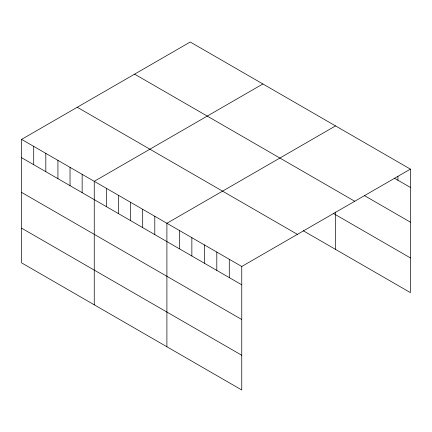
<?xml version="1.0" encoding="UTF-8"?>
<svg xmlns="http://www.w3.org/2000/svg" width="432" height="432" viewBox="0 0 432 432"><rect width="100%" height="100%" fill="white"/><g stroke="black" fill="none" stroke-linecap="round" stroke-linejoin="round"><path stroke-width="0.65" d="M21.6 139.385L241.758 266.49L241.758 389.983L21.6 262.872L21.6 139.385L190.242 42.017L410.4 169.128L410.4 292.615L303.259 230.758M262.894 83.965L94.252 181.327L94.252 304.819M335.545 125.912L166.903 223.274L166.903 346.766M241.758 266.49L410.4 169.128M394.524 178.276L410.4 187.439M364.468 195.631L410.4 222.151M134.59 74.147L354.748 201.258M333.239 213.359L410.4 257.909M77.252 107.255L297.41 234.36M21.6 157.696L241.758 284.807M21.6 192.407L241.758 319.513M21.6 228.166L241.758 355.271M397.926 176.315L397.926 180.236M335.545 212.042L335.545 249.399M229.284 259.286L229.284 277.603M216.805 252.088L216.805 270.4M204.331 244.885L204.331 263.196M191.857 237.681L191.857 255.992M179.383 230.477L179.383 248.789M154.796 216.286L154.796 234.598M142.69 209.293L142.69 227.605M130.577 202.3L130.577 220.617M118.471 195.313L118.471 213.624M106.358 188.32L106.358 206.631M82.145 174.339L82.145 192.65M70.033 167.346L70.033 185.663M57.926 160.358L57.926 178.67M45.819 153.365L45.819 171.677M33.707 146.372L33.707 164.689"/></g></svg>
